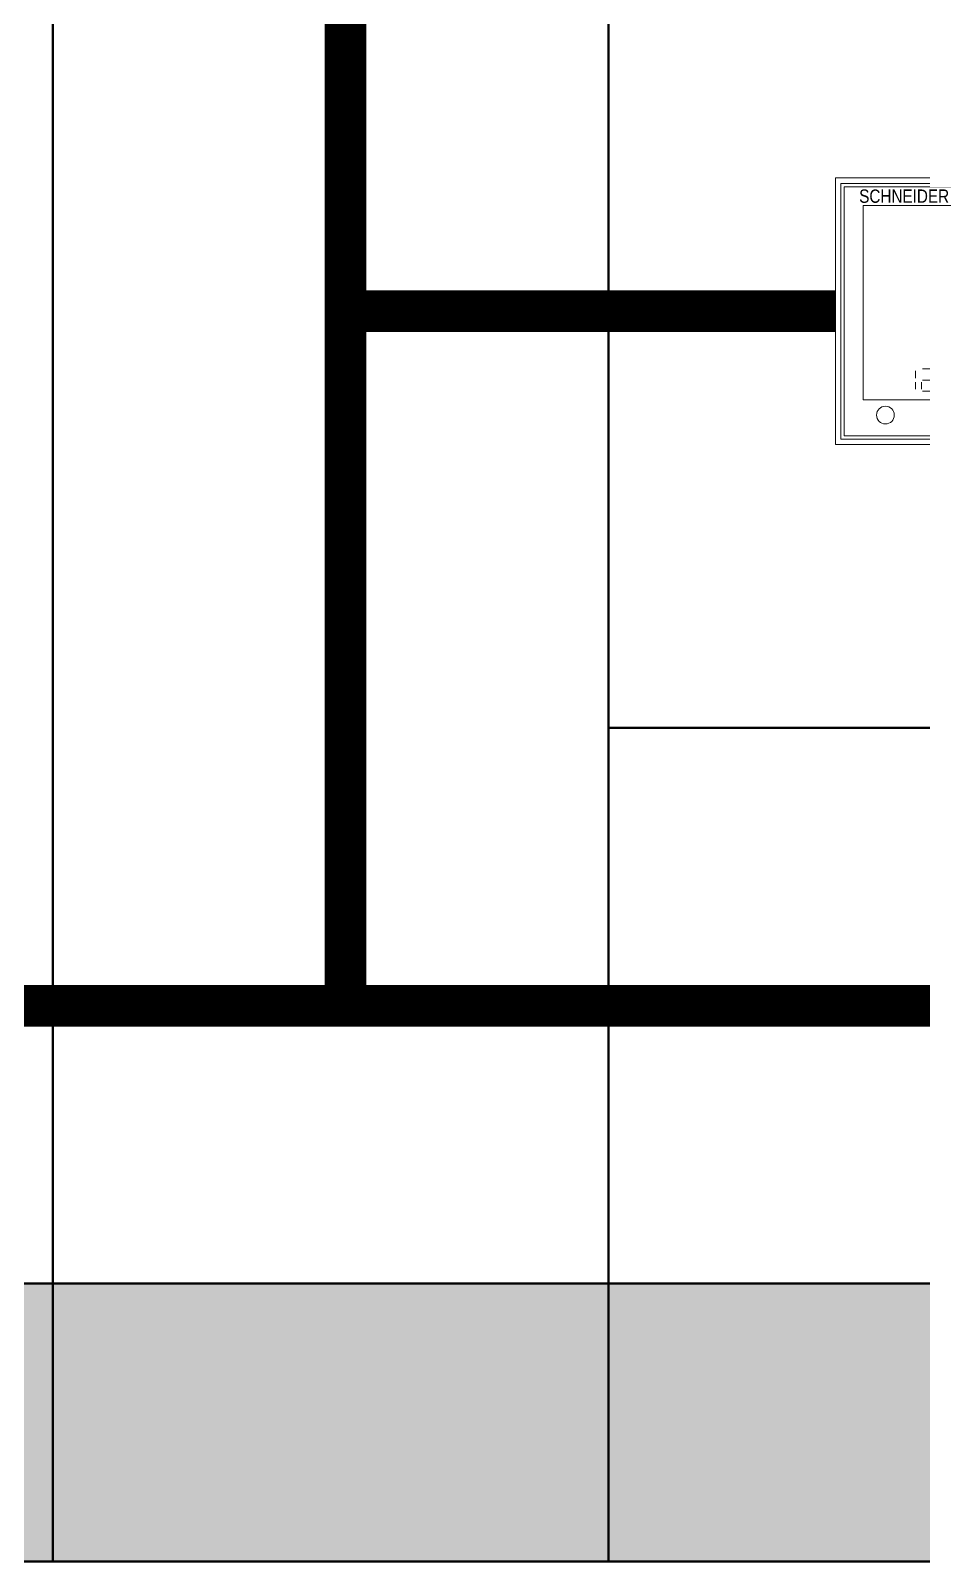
# Model space of a CAD drawing. Header units: millimetres. Extents: x -116965 to 323937, y 291661 to 566926.
# Drawn here: x -42841 to -42519, y 304837 to 305388 of the extents above; entities that cross this region are included whole.
import ezdxf
from ezdxf.enums import TextEntityAlignment as Align

# ---------------------------------------------------------------- set-up
doc = ezdxf.new("R2010")
doc.units = ezdxf.units.MM
doc.layers.get('0').update_dxf_attribs({"lineweight": 18})
doc.layers.add('BASE', color=7, linetype='Continuous', lineweight=15)
doc.layers.add('hw_Text', color=7, linetype='Continuous', lineweight=13)
doc.layers.add('C00-00-00', color=7, linetype='Continuous')
doc.layers.add('C34-3A-40', color=7, linetype='Continuous', true_color=0x343a40)
doc.layers.add('C62-64-69', color=7, linetype='Continuous', true_color=0x626469)
doc.styles.add('VnArial', font='')
doc.styles.get('VnArial').set_extended_font_data('.VnArial NarrowH')

# ---------------------------------------------------------------- blocks, each defined once
blk = doc.blocks.new('1232')
at = {"color": 7, "linetype": 'Continuous', "lineweight": 13}
for p, q in [((43.84, 78.67), (47.07, 78.67)), ((47.48, 77.94), (47.48, 75.37)), ((49.66, 77.94), (49.66, 75.37)), ((53.72, 77.94), (53.72, 75.37)), ((55.9, 77.94), (55.9, 75.37)), ((56.31, 78.67), (59.54, 78.67)), ((59.95, 77.94), (59.95, 75.37)), ((43.43, 71.35), (43.43, 73.92)), ((43.84, 74.65), (47.07, 74.65)), ((50.08, 74.65), (53.3, 74.65)), ((53.72, 71.35), (53.72, 73.92)), ((55.9, 71.35), (55.9, 73.92)), ((59.95, 71.35), (59.95, 73.92)), ((43.84, 70.62), (47.07, 70.62)), ((56.31, 70.62), (59.54, 70.62)), ((43.43, 58.49), (43.43, 61.06)), ((43.84, 65.82), (47.07, 65.82)), ((43.84, 61.79), (47.07, 61.79)), ((47.48, 65.09), (47.48, 62.52)), ((49.66, 65.09), (49.66, 62.52)), ((49.66, 58.49), (49.66, 61.06)), ((50.08, 65.82), (53.3, 65.82)), ((53.72, 65.09), (53.72, 62.52)), ((53.72, 58.49), (53.72, 61.06)), ((55.9, 65.09), (55.9, 62.52)), ((55.9, 58.49), (55.9, 61.06)), ((56.31, 65.82), (59.54, 65.82)), ((59.95, 65.09), (59.95, 62.52)), ((59.95, 58.49), (59.95, 61.06)), ((43.84, 57.77), (47.07, 57.77)), ((50.08, 57.77), (53.3, 57.77)), ((56.31, 57.77), (59.54, 57.77)), ((43.84, 52.96), (47.07, 52.96)), ((47.48, 52.23), (47.48, 49.66)), ((50.08, 52.96), (53.3, 52.96)), ((53.72, 52.23), (53.72, 49.66)), ((55.9, 52.23), (55.9, 49.66)), ((56.31, 52.96), (59.54, 52.96)), ((59.95, 52.23), (59.95, 49.66)), ((43.43, 45.64), (43.43, 48.21)), ((43.84, 48.94), (47.07, 48.94)), ((43.84, 44.91), (47.07, 44.91)), ((50.08, 48.94), (53.3, 48.94)), ((50.08, 44.91), (53.3, 44.91)), ((53.72, 45.64), (53.72, 48.21)), ((55.9, 45.64), (55.9, 48.21)), ((56.31, 44.91), (59.54, 44.91)), ((59.95, 45.64), (59.95, 48.21)), ((49.66, 39.38), (49.66, 36.81)), ((50.08, 40.1), (53.3, 40.1)), ((55.9, 39.38), (55.9, 36.81)), ((56.31, 40.1), (59.54, 40.1)), ((59.95, 39.38), (59.95, 36.81)), ((50.08, 36.08), (53.3, 36.08)), ((53.72, 32.78), (53.72, 35.35)), ((55.9, 32.78), (55.9, 35.35)), ((59.95, 32.78), (59.95, 35.35)), ((50.08, 32.06), (53.3, 32.06)), ((56.31, 32.06), (59.54, 32.06)), ((28.79, 26.5), (28.79, 23.93)), ((28.79, 19.91), (28.79, 22.47)), ((30.97, 19.91), (30.97, 22.47)), ((31.38, 27.23), (34.61, 27.23)), ((31.38, 23.2), (34.61, 23.2)), ((35.02, 26.5), (35.02, 23.93)), ((37.61, 27.23), (40.84, 27.23)), ((37.61, 23.2), (40.84, 23.2)), ((41.25, 26.5), (41.25, 23.93)), ((41.25, 19.91), (41.25, 22.47)), ((43.43, 26.5), (43.43, 23.93)), ((43.84, 23.2), (47.07, 23.2)), ((47.48, 26.5), (47.48, 23.93)), ((47.48, 19.91), (47.48, 22.47)), ((49.66, 26.5), (49.66, 23.93)), ((50.08, 27.23), (53.3, 27.23)), ((50.08, 23.2), (53.3, 23.2)), ((53.72, 19.91), (53.72, 22.47)), ((55.9, 26.5), (55.9, 23.93)), ((55.9, 19.91), (55.9, 22.47)), ((56.31, 27.23), (59.54, 27.23)), ((59.95, 26.5), (59.95, 23.93)), ((59.95, 19.91), (59.95, 22.47)), ((31.38, 19.18), (34.61, 19.18)), ((37.61, 19.18), (40.84, 19.18)), ((50.08, 19.18), (53.3, 19.18)), ((56.31, 19.18), (59.54, 19.18))]:
    blk.add_line(p, q, dxfattribs=at)
at = {"layer": 'BASE', "lineweight": 13}
for points in [[(96, 0), (0, 0), (0, 96), (96, 96)], [(3.2, 3.2), (92.8, 3.2), (92.8, 92.8), (3.2, 92.8)], [(10, 16.06), (86, 16.06), (86, 86), (10, 86)]]:
    blk.add_lwpolyline(points, close=True, dxfattribs=at)
at = {"layer": 'BASE', "color": 3, "lineweight": 13}
blk.add_lwpolyline([(2, 2), (94, 2), (94, 94), (2, 94)], close=True, dxfattribs=at)
at = {"layer": 'BASE', "lineweight": 13}
for centre in [(18, 10.61), (38, 10.61), (58, 10.61), (78, 10.61)]:
    blk.add_circle(centre, 3.2, dxfattribs=at)
at = {"layer": 'hw_Text', "lineweight": 13, "style": 'VnArial'}
for s, height, p in [('Schneider', 4.8, (24.76, 89.41)), ('V', 2.88, (73.53, 77.14)), ('A', 2.88, (73.53, 64.28)), ('V', 2.88, (73.53, 51.43)), ('Hz', 2.88, (74.05, 38.57))]:
    blk.add_text(s, height=height, rotation=360, dxfattribs=at).set_placement(p, align=Align.MIDDLE_CENTER)
at = {"layer": 'hw_Text', "color": 1, "lineweight": 13, "style": 'VnArial'}
blk.add_text('PM5350', height=4.8, rotation=360, dxfattribs=at).set_placement((75.69, 89.41), align=Align.MIDDLE_CENTER)

msp = doc.modelspace()

# ---------------------------------------------------------------- hatches: boundary and pattern name
at = {"layer": 'C34-3A-40'}
h = msp.add_hatch(color=256, dxfattribs=at)
h.dxf.hatch_style = 2
h.paths.add_polyline_path([(-43232.574512, 304937.340052), (-42832.630346, 304937.340052), (-42832.630346, 304837.354008), (-43232.574512, 304837.354008)])
h = msp.add_hatch(color=256, dxfattribs=at)
h.dxf.hatch_style = 2
h.paths.add_polyline_path([(-42832.630346, 304937.340052), (-42632.658262, 304937.340052), (-42632.658262, 304837.354008), (-42832.630346, 304837.354008)])
h = msp.add_hatch(color=256, dxfattribs=at)
h.dxf.hatch_style = 2
h.paths.add_polyline_path([(-42632.658262, 304937.340052), (-41932.755971, 304937.340052), (-41932.755971, 304837.354008), (-42632.658262, 304837.354008)])
at = {"layer": 'C62-64-69'}
h = msp.add_hatch(color=256, dxfattribs=at)
h.dxf.hatch_style = 2
h.paths.add_polyline_path([(-42832.630346, 304928.341308), (-42800.634812, 304928.341308), (-42800.634812, 304921.342283), (-42832.630346, 304921.342283)])
h = msp.add_hatch(color=256, dxfattribs=at)
h.dxf.hatch_style = 2
h.paths.add_polyline_path([(-42800.634812, 304928.341308), (-42768.639281, 304928.341308), (-42768.639281, 304921.342283), (-42800.634812, 304921.342283)])
h = msp.add_hatch(color=256, dxfattribs=at)
h.dxf.hatch_style = 2
h.paths.add_polyline_path([(-42800.634812, 304928.341308), (-42768.639281, 304928.341308), (-42768.639281, 304921.342283), (-42800.634812, 304921.342283)])
h = msp.add_hatch(color=256, dxfattribs=at)
h.dxf.hatch_style = 2
h.paths.add_polyline_path([(-42768.639281, 304928.341308), (-42736.643746, 304928.341308), (-42736.643746, 304921.342283), (-42768.639281, 304921.342283)])
h = msp.add_hatch(color=256, dxfattribs=at)
h.dxf.hatch_style = 2
h.paths.add_polyline_path([(-42768.639281, 304928.341308), (-42736.643746, 304928.341308), (-42736.643746, 304921.342283), (-42768.639281, 304921.342283)])
h = msp.add_hatch(color=256, dxfattribs=at)
h.dxf.hatch_style = 2
h.paths.add_polyline_path([(-42736.643746, 304928.341308), (-42704.648212, 304928.341308), (-42704.648212, 304921.342283), (-42736.643746, 304921.342283)])
h = msp.add_hatch(color=256, dxfattribs=at)
h.dxf.hatch_style = 2
h.paths.add_polyline_path([(-42736.643746, 304928.341308), (-42704.648212, 304928.341308), (-42704.648212, 304921.342283), (-42736.643746, 304921.342283)])
h = msp.add_hatch(color=256, dxfattribs=at)
h.dxf.hatch_style = 2
h.paths.add_polyline_path([(-42704.648212, 304928.341308), (-42672.652681, 304928.341308), (-42672.652681, 304921.342283), (-42704.648212, 304921.342283)])
h = msp.add_hatch(color=256, dxfattribs=at)
h.dxf.hatch_style = 2
h.paths.add_polyline_path([(-42704.648212, 304928.341308), (-42672.652681, 304928.341308), (-42672.652681, 304921.342283), (-42704.648212, 304921.342283)])
h = msp.add_hatch(color=256, dxfattribs=at)
h.dxf.hatch_style = 2
h.paths.add_polyline_path([(-42672.652681, 304928.341308), (-42640.657146, 304928.341308), (-42640.657146, 304921.342283), (-42672.652681, 304921.342283)])
h = msp.add_hatch(color=256, dxfattribs=at)
h.dxf.hatch_style = 2
h.paths.add_polyline_path([(-42632.658262, 304928.341308), (-42600.662731, 304928.341308), (-42600.662731, 304921.342283), (-42632.658262, 304921.342283)])
h = msp.add_hatch(color=256, dxfattribs=at)
h.dxf.hatch_style = 2
h.paths.add_polyline_path([(-42600.662731, 304928.341308), (-42568.667196, 304928.341308), (-42568.667196, 304921.342283), (-42600.662731, 304921.342283)])
h = msp.add_hatch(color=256, dxfattribs=at)
h.dxf.hatch_style = 2
h.paths.add_polyline_path([(-42600.662731, 304928.341308), (-42568.667196, 304928.341308), (-42568.667196, 304921.342283), (-42600.662731, 304921.342283)])
h = msp.add_hatch(color=256, dxfattribs=at)
h.dxf.hatch_style = 2
h.paths.add_polyline_path([(-42568.667196, 304928.341308), (-42536.671662, 304928.341308), (-42536.671662, 304921.342283), (-42568.667196, 304921.342283)])
h = msp.add_hatch(color=256, dxfattribs=at)
h.dxf.hatch_style = 2
h.paths.add_polyline_path([(-42568.667196, 304928.341308), (-42536.671662, 304928.341308), (-42536.671662, 304921.342283), (-42568.667196, 304921.342283)])
h = msp.add_hatch(color=256, dxfattribs=at)
h.dxf.hatch_style = 2
h.paths.add_polyline_path([(-42536.671662, 304928.341308), (-42504.676131, 304928.341308), (-42504.676131, 304921.342283), (-42536.671662, 304921.342283)])
h = msp.add_hatch(color=256, dxfattribs=at)
h.dxf.hatch_style = 2
h.paths.add_polyline_path([(-42832.630346, 304921.342283), (-42800.634812, 304921.342283), (-42800.634812, 304919.342564), (-42832.630346, 304919.342564)])
h = msp.add_hatch(color=256, dxfattribs=at)
h.dxf.hatch_style = 2
h.paths.add_polyline_path([(-42800.634812, 304921.342283), (-42768.639281, 304921.342283), (-42768.639281, 304919.342564), (-42800.634812, 304919.342564)])
h = msp.add_hatch(color=256, dxfattribs=at)
h.dxf.hatch_style = 2
h.paths.add_polyline_path([(-42800.634812, 304921.342283), (-42768.639281, 304921.342283), (-42768.639281, 304919.342564), (-42800.634812, 304919.342564)])
h = msp.add_hatch(color=256, dxfattribs=at)
h.dxf.hatch_style = 2
h.paths.add_polyline_path([(-42768.639281, 304921.342283), (-42736.643746, 304921.342283), (-42736.643746, 304919.342564), (-42768.639281, 304919.342564)])
h = msp.add_hatch(color=256, dxfattribs=at)
h.dxf.hatch_style = 2
h.paths.add_polyline_path([(-42768.639281, 304921.342283), (-42736.643746, 304921.342283), (-42736.643746, 304919.342564), (-42768.639281, 304919.342564)])
h = msp.add_hatch(color=256, dxfattribs=at)
h.dxf.hatch_style = 2
h.paths.add_polyline_path([(-42736.643746, 304921.342283), (-42704.648212, 304921.342283), (-42704.648212, 304919.342564), (-42736.643746, 304919.342564)])
h = msp.add_hatch(color=256, dxfattribs=at)
h.dxf.hatch_style = 2
h.paths.add_polyline_path([(-42736.643746, 304921.342283), (-42704.648212, 304921.342283), (-42704.648212, 304919.342564), (-42736.643746, 304919.342564)])
h = msp.add_hatch(color=256, dxfattribs=at)
h.dxf.hatch_style = 2
h.paths.add_polyline_path([(-42704.648212, 304921.342283), (-42672.652681, 304921.342283), (-42672.652681, 304919.342564), (-42704.648212, 304919.342564)])
h = msp.add_hatch(color=256, dxfattribs=at)
h.dxf.hatch_style = 2
h.paths.add_polyline_path([(-42704.648212, 304921.342283), (-42672.652681, 304921.342283), (-42672.652681, 304919.342564), (-42704.648212, 304919.342564)])
h = msp.add_hatch(color=256, dxfattribs=at)
h.dxf.hatch_style = 2
h.paths.add_polyline_path([(-42672.652681, 304921.342283), (-42640.657146, 304921.342283), (-42640.657146, 304919.342564), (-42672.652681, 304919.342564)])
h = msp.add_hatch(color=256, dxfattribs=at)
h.dxf.hatch_style = 2
h.paths.add_polyline_path([(-42632.658262, 304921.342283), (-42600.662731, 304921.342283), (-42600.662731, 304919.342564), (-42632.658262, 304919.342564)])
h = msp.add_hatch(color=256, dxfattribs=at)
h.dxf.hatch_style = 2
h.paths.add_polyline_path([(-42600.662731, 304921.342283), (-42568.667196, 304921.342283), (-42568.667196, 304919.342564), (-42600.662731, 304919.342564)])
h = msp.add_hatch(color=256, dxfattribs=at)
h.dxf.hatch_style = 2
h.paths.add_polyline_path([(-42600.662731, 304921.342283), (-42568.667196, 304921.342283), (-42568.667196, 304919.342564), (-42600.662731, 304919.342564)])
h = msp.add_hatch(color=256, dxfattribs=at)
h.dxf.hatch_style = 2
h.paths.add_polyline_path([(-42568.667196, 304921.342283), (-42536.671662, 304921.342283), (-42536.671662, 304919.342564), (-42568.667196, 304919.342564)])
h = msp.add_hatch(color=256, dxfattribs=at)
h.dxf.hatch_style = 2
h.paths.add_polyline_path([(-42568.667196, 304921.342283), (-42536.671662, 304921.342283), (-42536.671662, 304919.342564), (-42568.667196, 304919.342564)])
h = msp.add_hatch(color=256, dxfattribs=at)
h.dxf.hatch_style = 2
h.paths.add_polyline_path([(-42536.671662, 304921.342283), (-42504.676131, 304921.342283), (-42504.676131, 304919.342564), (-42536.671662, 304919.342564)])
h = msp.add_hatch(color=256, dxfattribs=at)
h.dxf.hatch_style = 2
h.paths.add_polyline_path([(-42832.630346, 304919.342564), (-42800.634812, 304919.342564), (-42800.634812, 304912.343539), (-42832.630346, 304912.343539)])
h = msp.add_hatch(color=256, dxfattribs=at)
h.dxf.hatch_style = 2
h.paths.add_polyline_path([(-42800.634812, 304919.342564), (-42768.639281, 304919.342564), (-42768.639281, 304912.343539), (-42800.634812, 304912.343539)])
h = msp.add_hatch(color=256, dxfattribs=at)
h.dxf.hatch_style = 2
h.paths.add_polyline_path([(-42800.634812, 304919.342564), (-42768.639281, 304919.342564), (-42768.639281, 304912.343539), (-42800.634812, 304912.343539)])
h = msp.add_hatch(color=256, dxfattribs=at)
h.dxf.hatch_style = 2
h.paths.add_polyline_path([(-42768.639281, 304919.342564), (-42736.643746, 304919.342564), (-42736.643746, 304912.343539), (-42768.639281, 304912.343539)])
h = msp.add_hatch(color=256, dxfattribs=at)
h.dxf.hatch_style = 2
h.paths.add_polyline_path([(-42768.639281, 304919.342564), (-42736.643746, 304919.342564), (-42736.643746, 304912.343539), (-42768.639281, 304912.343539)])
h = msp.add_hatch(color=256, dxfattribs=at)
h.dxf.hatch_style = 2
h.paths.add_polyline_path([(-42736.643746, 304919.342564), (-42704.648212, 304919.342564), (-42704.648212, 304912.343539), (-42736.643746, 304912.343539)])
h = msp.add_hatch(color=256, dxfattribs=at)
h.dxf.hatch_style = 2
h.paths.add_polyline_path([(-42736.643746, 304919.342564), (-42704.648212, 304919.342564), (-42704.648212, 304912.343539), (-42736.643746, 304912.343539)])
h = msp.add_hatch(color=256, dxfattribs=at)
h.dxf.hatch_style = 2
h.paths.add_polyline_path([(-42704.648212, 304919.342564), (-42672.652681, 304919.342564), (-42672.652681, 304912.343539), (-42704.648212, 304912.343539)])
h = msp.add_hatch(color=256, dxfattribs=at)
h.dxf.hatch_style = 2
h.paths.add_polyline_path([(-42704.648212, 304919.342564), (-42672.652681, 304919.342564), (-42672.652681, 304912.343539), (-42704.648212, 304912.343539)])
h = msp.add_hatch(color=256, dxfattribs=at)
h.dxf.hatch_style = 2
h.paths.add_polyline_path([(-42672.652681, 304919.342564), (-42640.657146, 304919.342564), (-42640.657146, 304912.343539), (-42672.652681, 304912.343539)])
h = msp.add_hatch(color=256, dxfattribs=at)
h.dxf.hatch_style = 2
h.paths.add_polyline_path([(-42632.658262, 304919.342564), (-42600.662731, 304919.342564), (-42600.662731, 304912.343539), (-42632.658262, 304912.343539)])
h = msp.add_hatch(color=256, dxfattribs=at)
h.dxf.hatch_style = 2
h.paths.add_polyline_path([(-42600.662731, 304919.342564), (-42568.667196, 304919.342564), (-42568.667196, 304912.343539), (-42600.662731, 304912.343539)])
h = msp.add_hatch(color=256, dxfattribs=at)
h.dxf.hatch_style = 2
h.paths.add_polyline_path([(-42600.662731, 304919.342564), (-42568.667196, 304919.342564), (-42568.667196, 304912.343539), (-42600.662731, 304912.343539)])
h = msp.add_hatch(color=256, dxfattribs=at)
h.dxf.hatch_style = 2
h.paths.add_polyline_path([(-42568.667196, 304919.342564), (-42536.671662, 304919.342564), (-42536.671662, 304912.343539), (-42568.667196, 304912.343539)])
h = msp.add_hatch(color=256, dxfattribs=at)
h.dxf.hatch_style = 2
h.paths.add_polyline_path([(-42568.667196, 304919.342564), (-42536.671662, 304919.342564), (-42536.671662, 304912.343539), (-42568.667196, 304912.343539)])
h = msp.add_hatch(color=256, dxfattribs=at)
h.dxf.hatch_style = 2
h.paths.add_polyline_path([(-42536.671662, 304919.342564), (-42504.676131, 304919.342564), (-42504.676131, 304912.343539), (-42536.671662, 304912.343539)])
h = msp.add_hatch(color=256, dxfattribs=at)
h.dxf.hatch_style = 2
h.paths.add_polyline_path([(-42832.630346, 304912.343539), (-42800.634812, 304912.343539), (-42800.634812, 304910.34382), (-42832.630346, 304910.34382)])
h = msp.add_hatch(color=256, dxfattribs=at)
h.dxf.hatch_style = 2
h.paths.add_polyline_path([(-42832.630346, 304910.34382), (-42800.634812, 304910.34382), (-42800.634812, 304903.344795), (-42832.630346, 304903.344795)])
h = msp.add_hatch(color=256, dxfattribs=at)
h.dxf.hatch_style = 2
h.paths.add_polyline_path([(-42800.634812, 304912.343539), (-42768.639281, 304912.343539), (-42768.639281, 304910.34382), (-42800.634812, 304910.34382)])
h = msp.add_hatch(color=256, dxfattribs=at)
h.dxf.hatch_style = 2
h.paths.add_polyline_path([(-42800.634812, 304912.343539), (-42768.639281, 304912.343539), (-42768.639281, 304910.34382), (-42800.634812, 304910.34382)])
h = msp.add_hatch(color=256, dxfattribs=at)
h.dxf.hatch_style = 2
h.paths.add_polyline_path([(-42800.634812, 304910.34382), (-42768.639281, 304910.34382), (-42768.639281, 304903.344795), (-42800.634812, 304903.344795)])
h = msp.add_hatch(color=256, dxfattribs=at)
h.dxf.hatch_style = 2
h.paths.add_polyline_path([(-42800.634812, 304910.34382), (-42768.639281, 304910.34382), (-42768.639281, 304903.344795), (-42800.634812, 304903.344795)])
h = msp.add_hatch(color=256, dxfattribs=at)
h.dxf.hatch_style = 2
h.paths.add_polyline_path([(-42768.639281, 304912.343539), (-42736.643746, 304912.343539), (-42736.643746, 304910.34382), (-42768.639281, 304910.34382)])
h = msp.add_hatch(color=256, dxfattribs=at)
h.dxf.hatch_style = 2
h.paths.add_polyline_path([(-42768.639281, 304912.343539), (-42736.643746, 304912.343539), (-42736.643746, 304910.34382), (-42768.639281, 304910.34382)])
h = msp.add_hatch(color=256, dxfattribs=at)
h.dxf.hatch_style = 2
h.paths.add_polyline_path([(-42768.639281, 304910.34382), (-42736.643746, 304910.34382), (-42736.643746, 304903.344795), (-42768.639281, 304903.344795)])
h = msp.add_hatch(color=256, dxfattribs=at)
h.dxf.hatch_style = 2
h.paths.add_polyline_path([(-42768.639281, 304910.34382), (-42736.643746, 304910.34382), (-42736.643746, 304903.344795), (-42768.639281, 304903.344795)])
h = msp.add_hatch(color=256, dxfattribs=at)
h.dxf.hatch_style = 2
h.paths.add_polyline_path([(-42736.643746, 304912.343539), (-42704.648212, 304912.343539), (-42704.648212, 304910.34382), (-42736.643746, 304910.34382)])
h = msp.add_hatch(color=256, dxfattribs=at)
h.dxf.hatch_style = 2
h.paths.add_polyline_path([(-42736.643746, 304912.343539), (-42704.648212, 304912.343539), (-42704.648212, 304910.34382), (-42736.643746, 304910.34382)])
h = msp.add_hatch(color=256, dxfattribs=at)
h.dxf.hatch_style = 2
h.paths.add_polyline_path([(-42736.643746, 304910.34382), (-42704.648212, 304910.34382), (-42704.648212, 304903.344795), (-42736.643746, 304903.344795)])
h = msp.add_hatch(color=256, dxfattribs=at)
h.dxf.hatch_style = 2
h.paths.add_polyline_path([(-42736.643746, 304910.34382), (-42704.648212, 304910.34382), (-42704.648212, 304903.344795), (-42736.643746, 304903.344795)])
h = msp.add_hatch(color=256, dxfattribs=at)
h.dxf.hatch_style = 2
h.paths.add_polyline_path([(-42704.648212, 304912.343539), (-42672.652681, 304912.343539), (-42672.652681, 304910.34382), (-42704.648212, 304910.34382)])
h = msp.add_hatch(color=256, dxfattribs=at)
h.dxf.hatch_style = 2
h.paths.add_polyline_path([(-42704.648212, 304912.343539), (-42672.652681, 304912.343539), (-42672.652681, 304910.34382), (-42704.648212, 304910.34382)])
h = msp.add_hatch(color=256, dxfattribs=at)
h.dxf.hatch_style = 2
h.paths.add_polyline_path([(-42704.648212, 304910.34382), (-42672.652681, 304910.34382), (-42672.652681, 304903.344795), (-42704.648212, 304903.344795)])
h = msp.add_hatch(color=256, dxfattribs=at)
h.dxf.hatch_style = 2
h.paths.add_polyline_path([(-42704.648212, 304910.34382), (-42672.652681, 304910.34382), (-42672.652681, 304903.344795), (-42704.648212, 304903.344795)])
h = msp.add_hatch(color=256, dxfattribs=at)
h.dxf.hatch_style = 2
h.paths.add_polyline_path([(-42672.652681, 304912.343539), (-42640.657146, 304912.343539), (-42640.657146, 304910.34382), (-42672.652681, 304910.34382)])
h = msp.add_hatch(color=256, dxfattribs=at)
h.dxf.hatch_style = 2
h.paths.add_polyline_path([(-42672.652681, 304910.34382), (-42640.657146, 304910.34382), (-42640.657146, 304903.344795), (-42672.652681, 304903.344795)])
h = msp.add_hatch(color=256, dxfattribs=at)
h.dxf.hatch_style = 2
h.paths.add_polyline_path([(-42632.658262, 304912.343539), (-42600.662731, 304912.343539), (-42600.662731, 304910.34382), (-42632.658262, 304910.34382)])
h = msp.add_hatch(color=256, dxfattribs=at)
h.dxf.hatch_style = 2
h.paths.add_polyline_path([(-42632.658262, 304910.34382), (-42600.662731, 304910.34382), (-42600.662731, 304903.344795), (-42632.658262, 304903.344795)])
h = msp.add_hatch(color=256, dxfattribs=at)
h.dxf.hatch_style = 2
h.paths.add_polyline_path([(-42600.662731, 304912.343539), (-42568.667196, 304912.343539), (-42568.667196, 304910.34382), (-42600.662731, 304910.34382)])
h = msp.add_hatch(color=256, dxfattribs=at)
h.dxf.hatch_style = 2
h.paths.add_polyline_path([(-42600.662731, 304912.343539), (-42568.667196, 304912.343539), (-42568.667196, 304910.34382), (-42600.662731, 304910.34382)])
h = msp.add_hatch(color=256, dxfattribs=at)
h.dxf.hatch_style = 2
h.paths.add_polyline_path([(-42600.662731, 304910.34382), (-42568.667196, 304910.34382), (-42568.667196, 304903.344795), (-42600.662731, 304903.344795)])
h = msp.add_hatch(color=256, dxfattribs=at)
h.dxf.hatch_style = 2
h.paths.add_polyline_path([(-42600.662731, 304910.34382), (-42568.667196, 304910.34382), (-42568.667196, 304903.344795), (-42600.662731, 304903.344795)])
h = msp.add_hatch(color=256, dxfattribs=at)
h.dxf.hatch_style = 2
h.paths.add_polyline_path([(-42568.667196, 304912.343539), (-42536.671662, 304912.343539), (-42536.671662, 304910.34382), (-42568.667196, 304910.34382)])
h = msp.add_hatch(color=256, dxfattribs=at)
h.dxf.hatch_style = 2
h.paths.add_polyline_path([(-42568.667196, 304912.343539), (-42536.671662, 304912.343539), (-42536.671662, 304910.34382), (-42568.667196, 304910.34382)])
h = msp.add_hatch(color=256, dxfattribs=at)
h.dxf.hatch_style = 2
h.paths.add_polyline_path([(-42568.667196, 304910.34382), (-42536.671662, 304910.34382), (-42536.671662, 304903.344795), (-42568.667196, 304903.344795)])
h = msp.add_hatch(color=256, dxfattribs=at)
h.dxf.hatch_style = 2
h.paths.add_polyline_path([(-42568.667196, 304910.34382), (-42536.671662, 304910.34382), (-42536.671662, 304903.344795), (-42568.667196, 304903.344795)])
h = msp.add_hatch(color=256, dxfattribs=at)
h.dxf.hatch_style = 2
h.paths.add_polyline_path([(-42536.671662, 304912.343539), (-42504.676131, 304912.343539), (-42504.676131, 304910.34382), (-42536.671662, 304910.34382)])
h = msp.add_hatch(color=256, dxfattribs=at)
h.dxf.hatch_style = 2
h.paths.add_polyline_path([(-42536.671662, 304910.34382), (-42504.676131, 304910.34382), (-42504.676131, 304903.344795), (-42536.671662, 304903.344795)])
h = msp.add_hatch(color=256, dxfattribs=at)
h.dxf.hatch_style = 2
h.paths.add_polyline_path([(-42832.630346, 304903.344795), (-42800.634812, 304903.344795), (-42800.634812, 304901.345077), (-42832.630346, 304901.345077)])
h = msp.add_hatch(color=256, dxfattribs=at)
h.dxf.hatch_style = 2
h.paths.add_polyline_path([(-42800.634812, 304903.344795), (-42768.639281, 304903.344795), (-42768.639281, 304901.345077), (-42800.634812, 304901.345077)])
h = msp.add_hatch(color=256, dxfattribs=at)
h.dxf.hatch_style = 2
h.paths.add_polyline_path([(-42800.634812, 304903.344795), (-42768.639281, 304903.344795), (-42768.639281, 304901.345077), (-42800.634812, 304901.345077)])
h = msp.add_hatch(color=256, dxfattribs=at)
h.dxf.hatch_style = 2
h.paths.add_polyline_path([(-42768.639281, 304903.344795), (-42736.643746, 304903.344795), (-42736.643746, 304901.345077), (-42768.639281, 304901.345077)])
h = msp.add_hatch(color=256, dxfattribs=at)
h.dxf.hatch_style = 2
h.paths.add_polyline_path([(-42768.639281, 304903.344795), (-42736.643746, 304903.344795), (-42736.643746, 304901.345077), (-42768.639281, 304901.345077)])
h = msp.add_hatch(color=256, dxfattribs=at)
h.dxf.hatch_style = 2
h.paths.add_polyline_path([(-42736.643746, 304903.344795), (-42704.648212, 304903.344795), (-42704.648212, 304901.345077), (-42736.643746, 304901.345077)])
h = msp.add_hatch(color=256, dxfattribs=at)
h.dxf.hatch_style = 2
h.paths.add_polyline_path([(-42736.643746, 304903.344795), (-42704.648212, 304903.344795), (-42704.648212, 304901.345077), (-42736.643746, 304901.345077)])
h = msp.add_hatch(color=256, dxfattribs=at)
h.dxf.hatch_style = 2
h.paths.add_polyline_path([(-42704.648212, 304903.344795), (-42672.652681, 304903.344795), (-42672.652681, 304901.345077), (-42704.648212, 304901.345077)])
h = msp.add_hatch(color=256, dxfattribs=at)
h.dxf.hatch_style = 2
h.paths.add_polyline_path([(-42704.648212, 304903.344795), (-42672.652681, 304903.344795), (-42672.652681, 304901.345077), (-42704.648212, 304901.345077)])
h = msp.add_hatch(color=256, dxfattribs=at)
h.dxf.hatch_style = 2
h.paths.add_polyline_path([(-42672.652681, 304903.344795), (-42640.657146, 304903.344795), (-42640.657146, 304901.345077), (-42672.652681, 304901.345077)])
h = msp.add_hatch(color=256, dxfattribs=at)
h.dxf.hatch_style = 2
h.paths.add_polyline_path([(-42632.658262, 304903.344795), (-42600.662731, 304903.344795), (-42600.662731, 304901.345077), (-42632.658262, 304901.345077)])
h = msp.add_hatch(color=256, dxfattribs=at)
h.dxf.hatch_style = 2
h.paths.add_polyline_path([(-42600.662731, 304903.344795), (-42568.667196, 304903.344795), (-42568.667196, 304901.345077), (-42600.662731, 304901.345077)])
h = msp.add_hatch(color=256, dxfattribs=at)
h.dxf.hatch_style = 2
h.paths.add_polyline_path([(-42600.662731, 304903.344795), (-42568.667196, 304903.344795), (-42568.667196, 304901.345077), (-42600.662731, 304901.345077)])
h = msp.add_hatch(color=256, dxfattribs=at)
h.dxf.hatch_style = 2
h.paths.add_polyline_path([(-42568.667196, 304903.344795), (-42536.671662, 304903.344795), (-42536.671662, 304901.345077), (-42568.667196, 304901.345077)])
h = msp.add_hatch(color=256, dxfattribs=at)
h.dxf.hatch_style = 2
h.paths.add_polyline_path([(-42568.667196, 304903.344795), (-42536.671662, 304903.344795), (-42536.671662, 304901.345077), (-42568.667196, 304901.345077)])
h = msp.add_hatch(color=256, dxfattribs=at)
h.dxf.hatch_style = 2
h.paths.add_polyline_path([(-42536.671662, 304903.344795), (-42504.676131, 304903.344795), (-42504.676131, 304901.345077), (-42536.671662, 304901.345077)])
h = msp.add_hatch(color=256, dxfattribs=at)
h.dxf.hatch_style = 2
h.paths.add_polyline_path([(-42832.630346, 304901.345077), (-42800.634812, 304901.345077), (-42800.634812, 304894.346051), (-42832.630346, 304894.346051)])
h = msp.add_hatch(color=256, dxfattribs=at)
h.dxf.hatch_style = 2
h.paths.add_polyline_path([(-42800.634812, 304901.345077), (-42768.639281, 304901.345077), (-42768.639281, 304894.346051), (-42800.634812, 304894.346051)])
h = msp.add_hatch(color=256, dxfattribs=at)
h.dxf.hatch_style = 2
h.paths.add_polyline_path([(-42800.634812, 304901.345077), (-42768.639281, 304901.345077), (-42768.639281, 304894.346051), (-42800.634812, 304894.346051)])
h = msp.add_hatch(color=256, dxfattribs=at)
h.dxf.hatch_style = 2
h.paths.add_polyline_path([(-42768.639281, 304901.345077), (-42736.643746, 304901.345077), (-42736.643746, 304894.346051), (-42768.639281, 304894.346051)])
h = msp.add_hatch(color=256, dxfattribs=at)
h.dxf.hatch_style = 2
h.paths.add_polyline_path([(-42768.639281, 304901.345077), (-42736.643746, 304901.345077), (-42736.643746, 304894.346051), (-42768.639281, 304894.346051)])
h = msp.add_hatch(color=256, dxfattribs=at)
h.dxf.hatch_style = 2
h.paths.add_polyline_path([(-42736.643746, 304901.345077), (-42704.648212, 304901.345077), (-42704.648212, 304894.346051), (-42736.643746, 304894.346051)])
h = msp.add_hatch(color=256, dxfattribs=at)
h.dxf.hatch_style = 2
h.paths.add_polyline_path([(-42736.643746, 304901.345077), (-42704.648212, 304901.345077), (-42704.648212, 304894.346051), (-42736.643746, 304894.346051)])
h = msp.add_hatch(color=256, dxfattribs=at)
h.dxf.hatch_style = 2
h.paths.add_polyline_path([(-42704.648212, 304901.345077), (-42672.652681, 304901.345077), (-42672.652681, 304894.346051), (-42704.648212, 304894.346051)])
h = msp.add_hatch(color=256, dxfattribs=at)
h.dxf.hatch_style = 2
h.paths.add_polyline_path([(-42704.648212, 304901.345077), (-42672.652681, 304901.345077), (-42672.652681, 304894.346051), (-42704.648212, 304894.346051)])
h = msp.add_hatch(color=256, dxfattribs=at)
h.dxf.hatch_style = 2
h.paths.add_polyline_path([(-42672.652681, 304901.345077), (-42640.657146, 304901.345077), (-42640.657146, 304894.346051), (-42672.652681, 304894.346051)])
h = msp.add_hatch(color=256, dxfattribs=at)
h.dxf.hatch_style = 2
h.paths.add_polyline_path([(-42632.658262, 304901.345077), (-42600.662731, 304901.345077), (-42600.662731, 304894.346051), (-42632.658262, 304894.346051)])
h = msp.add_hatch(color=256, dxfattribs=at)
h.dxf.hatch_style = 2
h.paths.add_polyline_path([(-42600.662731, 304901.345077), (-42568.667196, 304901.345077), (-42568.667196, 304894.346051), (-42600.662731, 304894.346051)])
h = msp.add_hatch(color=256, dxfattribs=at)
h.dxf.hatch_style = 2
h.paths.add_polyline_path([(-42600.662731, 304901.345077), (-42568.667196, 304901.345077), (-42568.667196, 304894.346051), (-42600.662731, 304894.346051)])
h = msp.add_hatch(color=256, dxfattribs=at)
h.dxf.hatch_style = 2
h.paths.add_polyline_path([(-42568.667196, 304901.345077), (-42536.671662, 304901.345077), (-42536.671662, 304894.346051), (-42568.667196, 304894.346051)])
h = msp.add_hatch(color=256, dxfattribs=at)
h.dxf.hatch_style = 2
h.paths.add_polyline_path([(-42568.667196, 304901.345077), (-42536.671662, 304901.345077), (-42536.671662, 304894.346051), (-42568.667196, 304894.346051)])
h = msp.add_hatch(color=256, dxfattribs=at)
h.dxf.hatch_style = 2
h.paths.add_polyline_path([(-42536.671662, 304901.345077), (-42504.676131, 304901.345077), (-42504.676131, 304894.346051), (-42536.671662, 304894.346051)])
h = msp.add_hatch(color=256, dxfattribs=at)
h.dxf.hatch_style = 2
h.paths.add_polyline_path([(-42832.630346, 304894.346051), (-42800.634812, 304894.346051), (-42800.634812, 304892.346333), (-42832.630346, 304892.346333)])
h = msp.add_hatch(color=256, dxfattribs=at)
h.dxf.hatch_style = 2
h.paths.add_polyline_path([(-42832.630346, 304892.346333), (-42800.634812, 304892.346333), (-42800.634812, 304885.347308), (-42832.630346, 304885.347308)])
h = msp.add_hatch(color=256, dxfattribs=at)
h.dxf.hatch_style = 2
h.paths.add_polyline_path([(-42800.634812, 304894.346051), (-42768.639281, 304894.346051), (-42768.639281, 304892.346333), (-42800.634812, 304892.346333)])
h = msp.add_hatch(color=256, dxfattribs=at)
h.dxf.hatch_style = 2
h.paths.add_polyline_path([(-42800.634812, 304894.346051), (-42768.639281, 304894.346051), (-42768.639281, 304892.346333), (-42800.634812, 304892.346333)])
h = msp.add_hatch(color=256, dxfattribs=at)
h.dxf.hatch_style = 2
h.paths.add_polyline_path([(-42800.634812, 304892.346333), (-42768.639281, 304892.346333), (-42768.639281, 304885.347308), (-42800.634812, 304885.347308)])
h = msp.add_hatch(color=256, dxfattribs=at)
h.dxf.hatch_style = 2
h.paths.add_polyline_path([(-42800.634812, 304892.346333), (-42768.639281, 304892.346333), (-42768.639281, 304885.347308), (-42800.634812, 304885.347308)])
h = msp.add_hatch(color=256, dxfattribs=at)
h.dxf.hatch_style = 2
h.paths.add_polyline_path([(-42768.639281, 304894.346051), (-42736.643746, 304894.346051), (-42736.643746, 304892.346333), (-42768.639281, 304892.346333)])
h = msp.add_hatch(color=256, dxfattribs=at)
h.dxf.hatch_style = 2
h.paths.add_polyline_path([(-42768.639281, 304894.346051), (-42736.643746, 304894.346051), (-42736.643746, 304892.346333), (-42768.639281, 304892.346333)])
h = msp.add_hatch(color=256, dxfattribs=at)
h.dxf.hatch_style = 2
h.paths.add_polyline_path([(-42768.639281, 304892.346333), (-42736.643746, 304892.346333), (-42736.643746, 304885.347308), (-42768.639281, 304885.347308)])
h = msp.add_hatch(color=256, dxfattribs=at)
h.dxf.hatch_style = 2
h.paths.add_polyline_path([(-42768.639281, 304892.346333), (-42736.643746, 304892.346333), (-42736.643746, 304885.347308), (-42768.639281, 304885.347308)])
h = msp.add_hatch(color=256, dxfattribs=at)
h.dxf.hatch_style = 2
h.paths.add_polyline_path([(-42736.643746, 304894.346051), (-42704.648212, 304894.346051), (-42704.648212, 304892.346333), (-42736.643746, 304892.346333)])
h = msp.add_hatch(color=256, dxfattribs=at)
h.dxf.hatch_style = 2
h.paths.add_polyline_path([(-42736.643746, 304894.346051), (-42704.648212, 304894.346051), (-42704.648212, 304892.346333), (-42736.643746, 304892.346333)])
h = msp.add_hatch(color=256, dxfattribs=at)
h.dxf.hatch_style = 2
h.paths.add_polyline_path([(-42736.643746, 304892.346333), (-42704.648212, 304892.346333), (-42704.648212, 304885.347308), (-42736.643746, 304885.347308)])
h = msp.add_hatch(color=256, dxfattribs=at)
h.dxf.hatch_style = 2
h.paths.add_polyline_path([(-42736.643746, 304892.346333), (-42704.648212, 304892.346333), (-42704.648212, 304885.347308), (-42736.643746, 304885.347308)])
h = msp.add_hatch(color=256, dxfattribs=at)
h.dxf.hatch_style = 2
h.paths.add_polyline_path([(-42704.648212, 304894.346051), (-42672.652681, 304894.346051), (-42672.652681, 304892.346333), (-42704.648212, 304892.346333)])
h = msp.add_hatch(color=256, dxfattribs=at)
h.dxf.hatch_style = 2
h.paths.add_polyline_path([(-42704.648212, 304894.346051), (-42672.652681, 304894.346051), (-42672.652681, 304892.346333), (-42704.648212, 304892.346333)])
h = msp.add_hatch(color=256, dxfattribs=at)
h.dxf.hatch_style = 2
h.paths.add_polyline_path([(-42704.648212, 304892.346333), (-42672.652681, 304892.346333), (-42672.652681, 304885.347308), (-42704.648212, 304885.347308)])
h = msp.add_hatch(color=256, dxfattribs=at)
h.dxf.hatch_style = 2
h.paths.add_polyline_path([(-42704.648212, 304892.346333), (-42672.652681, 304892.346333), (-42672.652681, 304885.347308), (-42704.648212, 304885.347308)])
h = msp.add_hatch(color=256, dxfattribs=at)
h.dxf.hatch_style = 2
h.paths.add_polyline_path([(-42672.652681, 304894.346051), (-42640.657146, 304894.346051), (-42640.657146, 304892.346333), (-42672.652681, 304892.346333)])
h = msp.add_hatch(color=256, dxfattribs=at)
h.dxf.hatch_style = 2
h.paths.add_polyline_path([(-42672.652681, 304892.346333), (-42640.657146, 304892.346333), (-42640.657146, 304885.347308), (-42672.652681, 304885.347308)])
h = msp.add_hatch(color=256, dxfattribs=at)
h.dxf.hatch_style = 2
h.paths.add_polyline_path([(-42632.658262, 304894.346051), (-42600.662731, 304894.346051), (-42600.662731, 304892.346333), (-42632.658262, 304892.346333)])
h = msp.add_hatch(color=256, dxfattribs=at)
h.dxf.hatch_style = 2
h.paths.add_polyline_path([(-42632.658262, 304892.346333), (-42600.662731, 304892.346333), (-42600.662731, 304885.347308), (-42632.658262, 304885.347308)])
h = msp.add_hatch(color=256, dxfattribs=at)
h.dxf.hatch_style = 2
h.paths.add_polyline_path([(-42600.662731, 304894.346051), (-42568.667196, 304894.346051), (-42568.667196, 304892.346333), (-42600.662731, 304892.346333)])
h = msp.add_hatch(color=256, dxfattribs=at)
h.dxf.hatch_style = 2
h.paths.add_polyline_path([(-42600.662731, 304894.346051), (-42568.667196, 304894.346051), (-42568.667196, 304892.346333), (-42600.662731, 304892.346333)])
h = msp.add_hatch(color=256, dxfattribs=at)
h.dxf.hatch_style = 2
h.paths.add_polyline_path([(-42600.662731, 304892.346333), (-42568.667196, 304892.346333), (-42568.667196, 304885.347308), (-42600.662731, 304885.347308)])
h = msp.add_hatch(color=256, dxfattribs=at)
h.dxf.hatch_style = 2
h.paths.add_polyline_path([(-42600.662731, 304892.346333), (-42568.667196, 304892.346333), (-42568.667196, 304885.347308), (-42600.662731, 304885.347308)])
h = msp.add_hatch(color=256, dxfattribs=at)
h.dxf.hatch_style = 2
h.paths.add_polyline_path([(-42568.667196, 304894.346051), (-42536.671662, 304894.346051), (-42536.671662, 304892.346333), (-42568.667196, 304892.346333)])
h = msp.add_hatch(color=256, dxfattribs=at)
h.dxf.hatch_style = 2
h.paths.add_polyline_path([(-42568.667196, 304894.346051), (-42536.671662, 304894.346051), (-42536.671662, 304892.346333), (-42568.667196, 304892.346333)])
h = msp.add_hatch(color=256, dxfattribs=at)
h.dxf.hatch_style = 2
h.paths.add_polyline_path([(-42568.667196, 304892.346333), (-42536.671662, 304892.346333), (-42536.671662, 304885.347308), (-42568.667196, 304885.347308)])
h = msp.add_hatch(color=256, dxfattribs=at)
h.dxf.hatch_style = 2
h.paths.add_polyline_path([(-42568.667196, 304892.346333), (-42536.671662, 304892.346333), (-42536.671662, 304885.347308), (-42568.667196, 304885.347308)])
h = msp.add_hatch(color=256, dxfattribs=at)
h.dxf.hatch_style = 2
h.paths.add_polyline_path([(-42536.671662, 304894.346051), (-42504.676131, 304894.346051), (-42504.676131, 304892.346333), (-42536.671662, 304892.346333)])
h = msp.add_hatch(color=256, dxfattribs=at)
h.dxf.hatch_style = 2
h.paths.add_polyline_path([(-42536.671662, 304892.346333), (-42504.676131, 304892.346333), (-42504.676131, 304885.347308), (-42536.671662, 304885.347308)])
h = msp.add_hatch(color=256, dxfattribs=at)
h.dxf.hatch_style = 2
h.paths.add_polyline_path([(-42832.630346, 304885.347308), (-42800.634812, 304885.347308), (-42800.634812, 304883.347589), (-42832.630346, 304883.347589)])
h = msp.add_hatch(color=256, dxfattribs=at)
h.dxf.hatch_style = 2
h.paths.add_polyline_path([(-42800.634812, 304885.347308), (-42768.639281, 304885.347308), (-42768.639281, 304883.347589), (-42800.634812, 304883.347589)])
h = msp.add_hatch(color=256, dxfattribs=at)
h.dxf.hatch_style = 2
h.paths.add_polyline_path([(-42800.634812, 304885.347308), (-42768.639281, 304885.347308), (-42768.639281, 304883.347589), (-42800.634812, 304883.347589)])
h = msp.add_hatch(color=256, dxfattribs=at)
h.dxf.hatch_style = 2
h.paths.add_polyline_path([(-42768.639281, 304885.347308), (-42736.643746, 304885.347308), (-42736.643746, 304883.347589), (-42768.639281, 304883.347589)])
h = msp.add_hatch(color=256, dxfattribs=at)
h.dxf.hatch_style = 2
h.paths.add_polyline_path([(-42768.639281, 304885.347308), (-42736.643746, 304885.347308), (-42736.643746, 304883.347589), (-42768.639281, 304883.347589)])
h = msp.add_hatch(color=256, dxfattribs=at)
h.dxf.hatch_style = 2
h.paths.add_polyline_path([(-42736.643746, 304885.347308), (-42704.648212, 304885.347308), (-42704.648212, 304883.347589), (-42736.643746, 304883.347589)])
h = msp.add_hatch(color=256, dxfattribs=at)
h.dxf.hatch_style = 2
h.paths.add_polyline_path([(-42736.643746, 304885.347308), (-42704.648212, 304885.347308), (-42704.648212, 304883.347589), (-42736.643746, 304883.347589)])
h = msp.add_hatch(color=256, dxfattribs=at)
h.dxf.hatch_style = 2
h.paths.add_polyline_path([(-42704.648212, 304885.347308), (-42672.652681, 304885.347308), (-42672.652681, 304883.347589), (-42704.648212, 304883.347589)])
h = msp.add_hatch(color=256, dxfattribs=at)
h.dxf.hatch_style = 2
h.paths.add_polyline_path([(-42704.648212, 304885.347308), (-42672.652681, 304885.347308), (-42672.652681, 304883.347589), (-42704.648212, 304883.347589)])
h = msp.add_hatch(color=256, dxfattribs=at)
h.dxf.hatch_style = 2
h.paths.add_polyline_path([(-42672.652681, 304885.347308), (-42640.657146, 304885.347308), (-42640.657146, 304883.347589), (-42672.652681, 304883.347589)])
h = msp.add_hatch(color=256, dxfattribs=at)
h.dxf.hatch_style = 2
h.paths.add_polyline_path([(-42632.658262, 304885.347308), (-42600.662731, 304885.347308), (-42600.662731, 304883.347589), (-42632.658262, 304883.347589)])
h = msp.add_hatch(color=256, dxfattribs=at)
h.dxf.hatch_style = 2
h.paths.add_polyline_path([(-42600.662731, 304885.347308), (-42568.667196, 304885.347308), (-42568.667196, 304883.347589), (-42600.662731, 304883.347589)])
h = msp.add_hatch(color=256, dxfattribs=at)
h.dxf.hatch_style = 2
h.paths.add_polyline_path([(-42600.662731, 304885.347308), (-42568.667196, 304885.347308), (-42568.667196, 304883.347589), (-42600.662731, 304883.347589)])
h = msp.add_hatch(color=256, dxfattribs=at)
h.dxf.hatch_style = 2
h.paths.add_polyline_path([(-42568.667196, 304885.347308), (-42536.671662, 304885.347308), (-42536.671662, 304883.347589), (-42568.667196, 304883.347589)])
h = msp.add_hatch(color=256, dxfattribs=at)
h.dxf.hatch_style = 2
h.paths.add_polyline_path([(-42568.667196, 304885.347308), (-42536.671662, 304885.347308), (-42536.671662, 304883.347589), (-42568.667196, 304883.347589)])
h = msp.add_hatch(color=256, dxfattribs=at)
h.dxf.hatch_style = 2
h.paths.add_polyline_path([(-42536.671662, 304885.347308), (-42504.676131, 304885.347308), (-42504.676131, 304883.347589), (-42536.671662, 304883.347589)])

# ---------------------------------------------------------------- linework, layer by layer
at = {"color": 1, "lineweight": -3, "ltscale": 5, "const_width": 15}
for points in [[(-42727.297588, 305037.326092), (-42727.297588, 306937.060883)], [(-42551.019708, 305287.291195), (-42727.297588, 305287.291195)], [(-44132.448887, 305037.326092), (-41932.755971, 305037.326092)]]:
    msp.add_lwpolyline(points, dxfattribs=at)
at = {"layer": 'C00-00-00', "lineweight": 211}
for points in [[(-42632.658262, 307037.046927), (-41932.755971, 307037.046927), (-41932.755971, 304837.354008), (-42632.658262, 304837.354008)], [(-43232.574512, 304937.340052), (-42832.630346, 304937.340052), (-42832.630346, 304837.354008), (-43232.574512, 304837.354008)], [(-42832.630346, 304937.340052), (-42632.658262, 304937.340052), (-42632.658262, 304837.354008), (-42832.630346, 304837.354008)], [(-42632.658262, 304937.340052), (-41932.755971, 304937.340052), (-41932.755971, 304837.354008), (-42632.658262, 304837.354008)]]:
    msp.add_lwpolyline(points, close=True, dxfattribs=at)
at = {"layer": 'C00-00-00', "lineweight": 100}
for points in [[(-43232.574512, 306937.060883), (-42832.630346, 306937.060883), (-42832.630346, 304937.340052), (-43232.574512, 304937.340052)], [(-42832.630346, 306937.060883), (-42632.658262, 306937.060883), (-42632.658262, 304937.340052), (-42832.630346, 304937.340052)], [(-42632.658262, 305437.270258), (-41932.755971, 305437.270258), (-41932.755971, 305137.312133), (-42632.658262, 305137.312133)], [(-42632.658262, 305137.312133), (-41932.755971, 305137.312133), (-41932.755971, 304937.340052), (-42632.658262, 304937.340052)]]:
    msp.add_lwpolyline(points, close=True, dxfattribs=at)

# ---------------------------------------------------------------- block references
msp.add_blockref('1232', (-42551.019708, 305239.291195))

doc.saveas('drawing.dxf')
